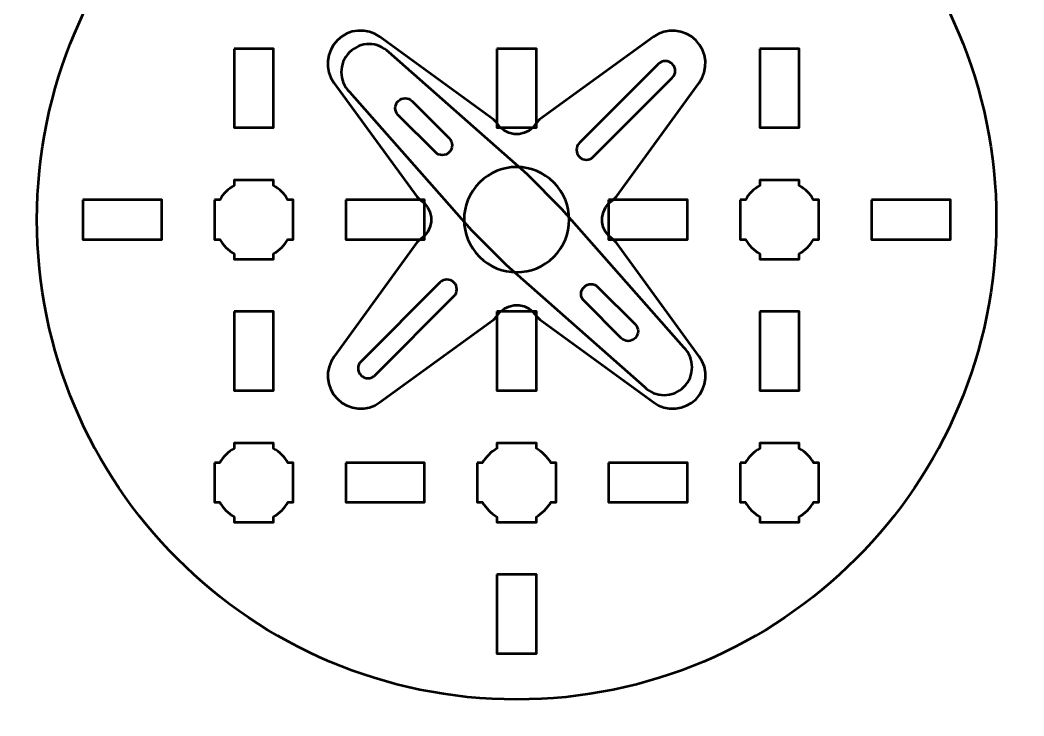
# Model space of a CAD drawing. Header units: centimetres. Extents: x -21 to 0, y -29.7 to 0.
# Drawn here: x -15.78 to -8.14, y -8.12 to -2.83 of the extents above; entities that cross this region are included whole.
import ezdxf

# ---------------------------------------------------------------- set-up
doc = ezdxf.new("R2010")
doc.units = ezdxf.units.CM
doc.header["$MEASUREMENT"] = 0
doc.layers.add('Layer 1', color=7, linetype='Continuous')

msp = doc.modelspace()

# ---------------------------------------------------------------- linework, layer by layer
at = {"layer": 'Layer 1', "color": 114, "lineweight": 53}
msp.add_ellipse((-11.99999, -4.35), major_axis=(0, 3.65), ratio=1, dxfattribs=at)
at = {"layer": 'Layer 1', "color": 22, "lineweight": 53}
msp.add_open_spline([(-21.00003, -29.19995), (-21.00003, -29.19995), (-21.00003, -0.49992), (-21.00003, -0.49992), (-21.00003, -0.49992), (-21.00003, -0.22295), (-20.77694, 0.00004), (-20.49994, 0.00004), (-20.49994, 0.00004), (-20.49994, 0.00004), (-0.50008, 0.00004), (-0.50008, 0.00004), (-0.50008, 0.00004), (-0.22294, 0.00004), (0.00002, -0.22295), (0.00002, -0.49992), (0.00002, -0.49992), (0.00002, -0.49992), (0.00002, -29.19995), (0.00002, -29.19995), (0.00002, -29.19995), (0.00002, -29.47695), (-0.22294, -29.70004), (-0.50008, -29.70004), (-0.50008, -29.70004), (-0.50008, -29.70004), (-20.49994, -29.70004), (-20.49994, -29.70004), (-20.49994, -29.70004), (-20.77694, -29.70004), (-21.00003, -29.47695), (-21.00003, -29.19995)], degree=3, knots=[0, 0, 0, 0, 0.125, 0.125, 0.125, 0.125, 0.25, 0.25, 0.25, 0.25, 0.375, 0.375, 0.375, 0.375, 0.5, 0.5, 0.5, 0.5, 0.625, 0.625, 0.625, 0.625, 0.75, 0.75, 0.75, 0.75, 0.875, 0.875, 0.875, 0.875, 1, 1, 1, 1], dxfattribs=at)
at = {"layer": 'Layer 1', "color": 30, "lineweight": 53}
for points, knots in [([(-13.04125, -2.9598), (-13.04125, -2.9598), (-12.17531, -3.58937), (-12.17531, -3.58937), (-12.17531, -3.58937), (-12.17531, -3.58937), (-12.14842, -3.61738), (-12.14842, -3.61738), (-12.14842, -3.61738), (-12.14842, -3.61738), (-12.12434, -3.64819), (-12.12434, -3.64819), (-12.12434, -3.64819), (-12.12434, -3.64819), (-12.09409, -3.67283), (-12.09409, -3.67283), (-12.09409, -3.67283), (-12.09409, -3.67283), (-12.05881, -3.69019), (-12.05881, -3.69019), (-12.05881, -3.69019), (-12.05881, -3.69019), (-12.01959, -3.69916), (-12.01959, -3.69916), (-12.01959, -3.69916), (-12.01959, -3.69916), (-11.98038, -3.69915), (-11.98038, -3.69915), (-11.98038, -3.69915), (-11.98038, -3.69915), (-11.9423, -3.69019), (-11.9423, -3.69019), (-11.9423, -3.69019), (-11.9423, -3.69019), (-11.90645, -3.67338), (-11.90645, -3.67338), (-11.90645, -3.67338), (-11.90645, -3.67338), (-11.87564, -3.64818), (-11.87564, -3.64818), (-11.87564, -3.64818), (-11.87564, -3.64818), (-11.85157, -3.61738), (-11.85157, -3.61738), (-11.85157, -3.61738), (-11.85157, -3.61738), (-11.82524, -3.58881), (-11.82524, -3.58881), (-11.82524, -3.58881), (-11.82524, -3.58881), (-10.95929, -2.96036), (-10.95929, -2.96036), (-10.95929, -2.96036), (-10.95929, -2.96036), (-10.92176, -2.93739), (-10.92176, -2.93739), (-10.92176, -2.93739), (-10.92176, -2.93739), (-10.88088, -2.92228), (-10.88088, -2.92228), (-10.88088, -2.92228), (-10.88088, -2.92228), (-10.83774, -2.91387), (-10.83774, -2.91387), (-10.83774, -2.91387), (-10.83774, -2.91387), (-10.7935, -2.91331), (-10.7935, -2.91331), (-10.7935, -2.91331), (-10.7935, -2.91331), (-10.74981, -2.92115), (-10.74981, -2.92115), (-10.74981, -2.92115), (-10.74981, -2.92115), (-10.70836, -2.93572), (-10.70836, -2.93572), (-10.70836, -2.93572), (-10.70836, -2.93572), (-10.66972, -2.95756), (-10.66972, -2.95756), (-10.66972, -2.95756), (-10.66972, -2.95756), (-10.63611, -2.98556), (-10.63611, -2.98556), (-10.63611, -2.98556), (-10.63611, -2.98556), (-10.60754, -3.01973), (-10.60754, -3.01973), (-10.60754, -3.01973), (-10.60754, -3.01973), (-10.5857, -3.05838), (-10.5857, -3.05838), (-10.5857, -3.05838), (-10.5857, -3.05838), (-10.57113, -3.09982), (-10.57113, -3.09982), (-10.57113, -3.09982), (-10.57113, -3.09982), (-10.56385, -3.14296), (-10.56385, -3.14296), (-10.56385, -3.14296), (-10.56385, -3.14296), (-10.56441, -3.1872), (-10.56441, -3.1872), (-10.56441, -3.1872), (-10.56441, -3.1872), (-10.57226, -3.2309), (-10.57226, -3.2309), (-10.57226, -3.2309), (-10.57226, -3.2309), (-10.58737, -3.27178), (-10.58737, -3.27178), (-10.58737, -3.27178), (-10.58737, -3.27178), (-10.61034, -3.30931), (-10.61034, -3.30931), (-10.61034, -3.30931), (-10.61034, -3.30931), (-11.23935, -4.1747), (-11.23935, -4.1747), (-11.23935, -4.1747), (-11.23935, -4.1747), (-11.26737, -4.20158), (-11.26737, -4.20158), (-11.26737, -4.20158), (-11.26737, -4.20158), (-11.29816, -4.22566), (-11.29816, -4.22566), (-11.29816, -4.22566), (-11.29816, -4.22566), (-11.32336, -4.25647), (-11.32336, -4.25647), (-11.32336, -4.25647), (-11.32336, -4.25647), (-11.34017, -4.29232), (-11.34017, -4.29232), (-11.34017, -4.29232), (-11.34017, -4.29232), (-11.34913, -4.33039), (-11.34913, -4.33039), (-11.34913, -4.33039), (-11.34913, -4.33039), (-11.34914, -4.36961), (-11.34914, -4.36961), (-11.34914, -4.36961), (-11.34914, -4.36961), (-11.34074, -4.40826), (-11.34074, -4.40826), (-11.34074, -4.40826), (-11.34074, -4.40826), (-11.32337, -4.44355), (-11.32337, -4.44355), (-11.32337, -4.44355), (-11.32337, -4.44355), (-11.29817, -4.47436), (-11.29817, -4.47436), (-11.29817, -4.47436), (-11.29817, -4.47436), (-11.26736, -4.49844), (-11.26736, -4.49844), (-11.26736, -4.49844), (-11.26736, -4.49844), (-11.23935, -4.52532), (-11.23935, -4.52532), (-11.23935, -4.52532), (-11.23935, -4.52532), (-10.61035, -5.3907), (-10.61035, -5.3907), (-10.61035, -5.3907), (-10.61035, -5.3907), (-10.58739, -5.42822), (-10.58739, -5.42822), (-10.58739, -5.42822), (-10.58739, -5.42822), (-10.5717, -5.46966), (-10.5717, -5.46966), (-10.5717, -5.46966), (-10.5717, -5.46966), (-10.56387, -5.51336), (-10.56387, -5.51336), (-10.56387, -5.51336), (-10.56387, -5.51336), (-10.56331, -5.5576), (-10.56331, -5.5576), (-10.56331, -5.5576), (-10.56331, -5.5576), (-10.57058, -5.60073), (-10.57058, -5.60073), (-10.57058, -5.60073), (-10.57058, -5.60073), (-10.58515, -5.64218), (-10.58515, -5.64218), (-10.58515, -5.64218), (-10.58515, -5.64218), (-10.60699, -5.68083), (-10.60699, -5.68083), (-10.60699, -5.68083), (-10.60699, -5.68083), (-10.63499, -5.71444), (-10.63499, -5.71444), (-10.63499, -5.71444), (-10.63499, -5.71444), (-10.66916, -5.743), (-10.66916, -5.743), (-10.66916, -5.743), (-10.66916, -5.743), (-10.70782, -5.76485), (-10.70782, -5.76485), (-10.70782, -5.76485), (-10.70782, -5.76485), (-10.74927, -5.77942), (-10.74927, -5.77942), (-10.74927, -5.77942), (-10.74927, -5.77942), (-10.79239, -5.78669), (-10.79239, -5.78669), (-10.79239, -5.78669), (-10.79239, -5.78669), (-10.83664, -5.78613), (-10.83664, -5.78613), (-10.83664, -5.78613), (-10.83664, -5.78613), (-10.88033, -5.7783), (-10.88033, -5.7783), (-10.88033, -5.7783), (-10.88033, -5.7783), (-10.92178, -5.76261), (-10.92178, -5.76261), (-10.92178, -5.76261), (-10.92178, -5.76261), (-10.9593, -5.73965), (-10.9593, -5.73965), (-10.9593, -5.73965), (-10.9593, -5.73965), (-11.82467, -5.11064), (-11.82467, -5.11064), (-11.82467, -5.11064), (-11.82467, -5.11064), (-11.85156, -5.08264), (-11.85156, -5.08264), (-11.85156, -5.08264), (-11.85156, -5.08264), (-11.87564, -5.05183), (-11.87564, -5.05183), (-11.87564, -5.05183), (-11.87564, -5.05183), (-11.90645, -5.02663), (-11.90645, -5.02663), (-11.90645, -5.02663), (-11.90645, -5.02663), (-11.94174, -5.00926), (-11.94174, -5.00926), (-11.94174, -5.00926), (-11.94174, -5.00926), (-11.98039, -5.00086), (-11.98039, -5.00086), (-11.98039, -5.00086), (-11.98039, -5.00086), (-12.0196, -5.00086), (-12.0196, -5.00086), (-12.0196, -5.00086), (-12.0196, -5.00086), (-12.05768, -5.00983), (-12.05768, -5.00983), (-12.05768, -5.00983), (-12.05768, -5.00983), (-12.09353, -5.02663), (-12.09353, -5.02663), (-12.09353, -5.02663), (-12.09353, -5.02663), (-12.12434, -5.05184), (-12.12434, -5.05184), (-12.12434, -5.05184), (-12.12434, -5.05184), (-12.14842, -5.08264), (-12.14842, -5.08264), (-12.14842, -5.08264), (-12.14842, -5.08264), (-12.17474, -5.11009), (-12.17474, -5.11009), (-12.17474, -5.11009), (-12.17474, -5.11009), (-13.04068, -5.73965), (-13.04068, -5.73965), (-13.04068, -5.73965), (-13.04068, -5.73965), (-13.0782, -5.76261), (-13.0782, -5.76261), (-13.0782, -5.76261), (-13.0782, -5.76261), (-13.1191, -5.77774), (-13.1191, -5.77774), (-13.1191, -5.77774), (-13.1191, -5.77774), (-13.16279, -5.78557), (-13.16279, -5.78557), (-13.16279, -5.78557), (-13.16279, -5.78557), (-13.20703, -5.78614), (-13.20703, -5.78614), (-13.20703, -5.78614), (-13.20703, -5.78614), (-13.25016, -5.77886), (-13.25016, -5.77886), (-13.25016, -5.77886), (-13.25016, -5.77886), (-13.2916, -5.76429), (-13.2916, -5.76429), (-13.2916, -5.76429), (-13.2916, -5.76429), (-13.33026, -5.74245), (-13.33026, -5.74245), (-13.33026, -5.74245), (-13.33026, -5.74245), (-13.36443, -5.71388), (-13.36443, -5.71388), (-13.36443, -5.71388), (-13.36443, -5.71388), (-13.39243, -5.68027), (-13.39243, -5.68027), (-13.39243, -5.68027), (-13.39243, -5.68027), (-13.41426, -5.64163), (-13.41426, -5.64163), (-13.41426, -5.64163), (-13.41426, -5.64163), (-13.42884, -5.60018), (-13.42884, -5.60018), (-13.42884, -5.60018), (-13.42884, -5.60018), (-13.43668, -5.55649), (-13.43668, -5.55649), (-13.43668, -5.55649), (-13.43668, -5.55649), (-13.43612, -5.51224), (-13.43612, -5.51224), (-13.43612, -5.51224), (-13.43612, -5.51224), (-13.42772, -5.46912), (-13.42772, -5.46912), (-13.42772, -5.46912), (-13.42772, -5.46912), (-13.41259, -5.42822), (-13.41259, -5.42822), (-13.41259, -5.42822), (-13.41259, -5.42822), (-13.38963, -5.3907), (-13.38963, -5.3907), (-13.38963, -5.3907), (-13.38963, -5.3907), (-12.76063, -4.5242), (-12.76063, -4.5242), (-12.76063, -4.5242), (-12.76063, -4.5242), (-12.73262, -4.49844), (-12.73262, -4.49844), (-12.73262, -4.49844), (-12.73262, -4.49844), (-12.70182, -4.47436), (-12.70182, -4.47436), (-12.70182, -4.47436), (-12.70182, -4.47436), (-12.67661, -4.44355), (-12.67661, -4.44355), (-12.67661, -4.44355), (-12.67661, -4.44355), (-12.65981, -4.4077), (-12.65981, -4.4077), (-12.65981, -4.4077), (-12.65981, -4.4077), (-12.65085, -4.36961), (-12.65085, -4.36961), (-12.65085, -4.36961), (-12.65085, -4.36961), (-12.65084, -4.33041), (-12.65084, -4.33041), (-12.65084, -4.33041), (-12.65084, -4.33041), (-12.65981, -4.29119), (-12.65981, -4.29119), (-12.65981, -4.29119), (-12.65981, -4.29119), (-12.67717, -4.25591), (-12.67717, -4.25591), (-12.67717, -4.25591), (-12.67717, -4.25591), (-12.70181, -4.22567), (-12.70181, -4.22567), (-12.70181, -4.22567), (-12.70181, -4.22567), (-12.73262, -4.20158), (-12.73262, -4.20158), (-12.73262, -4.20158), (-12.73262, -4.20158), (-12.76063, -4.17469), (-12.76063, -4.17469), (-12.76063, -4.17469), (-12.76063, -4.17469), (-13.3902, -3.30875), (-13.3902, -3.30875), (-13.3902, -3.30875), (-13.3902, -3.30875), (-13.41316, -3.27123), (-13.41316, -3.27123), (-13.41316, -3.27123), (-13.41316, -3.27123), (-13.42885, -3.22978), (-13.42885, -3.22978), (-13.42885, -3.22978), (-13.42885, -3.22978), (-13.43668, -3.18609), (-13.43668, -3.18609), (-13.43668, -3.18609), (-13.43668, -3.18609), (-13.43669, -3.1424), (-13.43669, -3.1424), (-13.43669, -3.1424), (-13.43669, -3.1424), (-13.42997, -3.09872), (-13.42997, -3.09872), (-13.42997, -3.09872), (-13.42997, -3.09872), (-13.41484, -3.05783), (-13.41484, -3.05783), (-13.41484, -3.05783), (-13.41484, -3.05783), (-13.39299, -3.01917), (-13.39299, -3.01917), (-13.39299, -3.01917), (-13.39299, -3.01917), (-13.36443, -2.985), (-13.36443, -2.985), (-13.36443, -2.985), (-13.36443, -2.985), (-13.33082, -2.957), (-13.33082, -2.957), (-13.33082, -2.957), (-13.33082, -2.957), (-13.29217, -2.93516), (-13.29217, -2.93516), (-13.29217, -2.93516), (-13.29217, -2.93516), (-13.25128, -2.92003), (-13.25128, -2.92003), (-13.25128, -2.92003), (-13.25128, -2.92003), (-13.2076, -2.91331), (-13.2076, -2.91331), (-13.2076, -2.91331), (-13.2076, -2.91331), (-13.16391, -2.91332), (-13.16391, -2.91332), (-13.16391, -2.91332), (-13.16391, -2.91332), (-13.12021, -2.92115), (-13.12021, -2.92115), (-13.12021, -2.92115), (-13.12021, -2.92115), (-13.07877, -2.93684), (-13.07877, -2.93684), (-13.07877, -2.93684), (-13.07877, -2.93684), (-13.04125, -2.9598), (-13.04125, -2.9598)], [0, 0, 0, 0, 0.0086207, 0.0086207, 0.0086207, 0.0086207, 0.0172414, 0.0172414, 0.0172414, 0.0172414, 0.0258621, 0.0258621, 0.0258621, 0.0258621, 0.0344828, 0.0344828, 0.0344828, 0.0344828, 0.0431034, 0.0431034, 0.0431034, 0.0431034, 0.0517241, 0.0517241, 0.0517241, 0.0517241, 0.0603448, 0.0603448, 0.0603448, 0.0603448, 0.0689655, 0.0689655, 0.0689655, 0.0689655, 0.0775862, 0.0775862, 0.0775862, 0.0775862, 0.0862069, 0.0862069, 0.0862069, 0.0862069, 0.0948276, 0.0948276, 0.0948276, 0.0948276, 0.1034483, 0.1034483, 0.1034483, 0.1034483, 0.112069, 0.112069, 0.112069, 0.112069, 0.1206897, 0.1206897, 0.1206897, 0.1206897, 0.1293103, 0.1293103, 0.1293103, 0.1293103, 0.137931, 0.137931, 0.137931, 0.137931, 0.1465517, 0.1465517, 0.1465517, 0.1465517, 0.1551724, 0.1551724, 0.1551724, 0.1551724, 0.1637931, 0.1637931, 0.1637931, 0.1637931, 0.1724138, 0.1724138, 0.1724138, 0.1724138, 0.1810345, 0.1810345, 0.1810345, 0.1810345, 0.1896552, 0.1896552, 0.1896552, 0.1896552, 0.1982759, 0.1982759, 0.1982759, 0.1982759, 0.2068966, 0.2068966, 0.2068966, 0.2068966, 0.2155172, 0.2155172, 0.2155172, 0.2155172, 0.2241379, 0.2241379, 0.2241379, 0.2241379, 0.2327586, 0.2327586, 0.2327586, 0.2327586, 0.2413793, 0.2413793, 0.2413793, 0.2413793, 0.25, 0.25, 0.25, 0.25, 0.2586207, 0.2586207, 0.2586207, 0.2586207, 0.2672414, 0.2672414, 0.2672414, 0.2672414, 0.2758621, 0.2758621, 0.2758621, 0.2758621, 0.2844828, 0.2844828, 0.2844828, 0.2844828, 0.2931034, 0.2931034, 0.2931034, 0.2931034, 0.3017241, 0.3017241, 0.3017241, 0.3017241, 0.3103448, 0.3103448, 0.3103448, 0.3103448, 0.3189655, 0.3189655, 0.3189655, 0.3189655, 0.3275862, 0.3275862, 0.3275862, 0.3275862, 0.3362069, 0.3362069, 0.3362069, 0.3362069, 0.3448276, 0.3448276, 0.3448276, 0.3448276, 0.3534483, 0.3534483, 0.3534483, 0.3534483, 0.362069, 0.362069, 0.362069, 0.362069, 0.3706897, 0.3706897, 0.3706897, 0.3706897, 0.3793103, 0.3793103, 0.3793103, 0.3793103, 0.387931, 0.387931, 0.387931, 0.387931, 0.3965517, 0.3965517, 0.3965517, 0.3965517, 0.4051724, 0.4051724, 0.4051724, 0.4051724, 0.4137931, 0.4137931, 0.4137931, 0.4137931, 0.4224138, 0.4224138, 0.4224138, 0.4224138, 0.4310345, 0.4310345, 0.4310345, 0.4310345, 0.4396552, 0.4396552, 0.4396552, 0.4396552, 0.4482759, 0.4482759, 0.4482759, 0.4482759, 0.4568966, 0.4568966, 0.4568966, 0.4568966, 0.4655172, 0.4655172, 0.4655172, 0.4655172, 0.4741379, 0.4741379, 0.4741379, 0.4741379, 0.4827586, 0.4827586, 0.4827586, 0.4827586, 0.4913793, 0.4913793, 0.4913793, 0.4913793, 0.5, 0.5, 0.5, 0.5, 0.5086207, 0.5086207, 0.5086207, 0.5086207, 0.5172414, 0.5172414, 0.5172414, 0.5172414, 0.5258621, 0.5258621, 0.5258621, 0.5258621, 0.5344828, 0.5344828, 0.5344828, 0.5344828, 0.5431034, 0.5431034, 0.5431034, 0.5431034, 0.5517241, 0.5517241, 0.5517241, 0.5517241, 0.5603448, 0.5603448, 0.5603448, 0.5603448, 0.5689655, 0.5689655, 0.5689655, 0.5689655, 0.5775862, 0.5775862, 0.5775862, 0.5775862, 0.5862069, 0.5862069, 0.5862069, 0.5862069, 0.5948276, 0.5948276, 0.5948276, 0.5948276, 0.6034483, 0.6034483, 0.6034483, 0.6034483, 0.612069, 0.612069, 0.612069, 0.612069, 0.6206897, 0.6206897, 0.6206897, 0.6206897, 0.6293103, 0.6293103, 0.6293103, 0.6293103, 0.637931, 0.637931, 0.637931, 0.637931, 0.6465517, 0.6465517, 0.6465517, 0.6465517, 0.6551724, 0.6551724, 0.6551724, 0.6551724, 0.6637931, 0.6637931, 0.6637931, 0.6637931, 0.6724138, 0.6724138, 0.6724138, 0.6724138, 0.6810345, 0.6810345, 0.6810345, 0.6810345, 0.6896552, 0.6896552, 0.6896552, 0.6896552, 0.6982759, 0.6982759, 0.6982759, 0.6982759, 0.7068966, 0.7068966, 0.7068966, 0.7068966, 0.7155172, 0.7155172, 0.7155172, 0.7155172, 0.7241379, 0.7241379, 0.7241379, 0.7241379, 0.7327586, 0.7327586, 0.7327586, 0.7327586, 0.7413793, 0.7413793, 0.7413793, 0.7413793, 0.75, 0.75, 0.75, 0.75, 0.7586207, 0.7586207, 0.7586207, 0.7586207, 0.7672414, 0.7672414, 0.7672414, 0.7672414, 0.7758621, 0.7758621, 0.7758621, 0.7758621, 0.7844828, 0.7844828, 0.7844828, 0.7844828, 0.7931034, 0.7931034, 0.7931034, 0.7931034, 0.8017241, 0.8017241, 0.8017241, 0.8017241, 0.8103448, 0.8103448, 0.8103448, 0.8103448, 0.8189655, 0.8189655, 0.8189655, 0.8189655, 0.8275862, 0.8275862, 0.8275862, 0.8275862, 0.8362069, 0.8362069, 0.8362069, 0.8362069, 0.8448276, 0.8448276, 0.8448276, 0.8448276, 0.8534483, 0.8534483, 0.8534483, 0.8534483, 0.862069, 0.862069, 0.862069, 0.862069, 0.8706897, 0.8706897, 0.8706897, 0.8706897, 0.8793103, 0.8793103, 0.8793103, 0.8793103, 0.887931, 0.887931, 0.887931, 0.887931, 0.8965517, 0.8965517, 0.8965517, 0.8965517, 0.9051724, 0.9051724, 0.9051724, 0.9051724, 0.9137931, 0.9137931, 0.9137931, 0.9137931, 0.9224138, 0.9224138, 0.9224138, 0.9224138, 0.9310345, 0.9310345, 0.9310345, 0.9310345, 0.9396552, 0.9396552, 0.9396552, 0.9396552, 0.9482759, 0.9482759, 0.9482759, 0.9482759, 0.9568966, 0.9568966, 0.9568966, 0.9568966, 0.9655172, 0.9655172, 0.9655172, 0.9655172, 0.9741379, 0.9741379, 0.9741379, 0.9741379, 0.9827586, 0.9827586, 0.9827586, 0.9827586, 0.9913793, 0.9913793, 0.9913793, 0.9913793, 1, 1, 1, 1]), ([(-12.07954, -4.69471), (-12.07954, -4.69471), (-12.3447, -4.42955), (-12.3447, -4.42955), (-12.3447, -4.42955), (-12.3447, -4.42955), (-13.27278, -3.37773), (-13.27278, -3.37773), (-13.27278, -3.37773), (-13.35554, -3.29497), (-13.35554, -3.15997), (-13.27278, -3.07721), (-13.27278, -3.07721), (-13.19002, -2.99445), (-13.05502, -2.99445), (-12.97226, -3.07721), (-12.97226, -3.07721), (-12.97226, -3.07721), (-11.92044, -4.00529), (-11.92044, -4.00529), (-11.92044, -4.00529), (-11.92044, -4.00529), (-11.65528, -4.27045), (-11.65528, -4.27045), (-11.65528, -4.27045), (-11.65528, -4.27045), (-10.7272, -5.32227), (-10.7272, -5.32227), (-10.7272, -5.32227), (-10.64444, -5.40503), (-10.64444, -5.54003), (-10.7272, -5.62279), (-10.7272, -5.62279), (-10.80996, -5.70555), (-10.94496, -5.70555), (-11.02772, -5.62279), (-11.02772, -5.62279), (-11.02772, -5.62279), (-12.07954, -4.69471), (-12.07954, -4.69471)], [0, 0, 0, 0, 0.1, 0.1, 0.1, 0.1, 0.2, 0.2, 0.2, 0.2, 0.3, 0.3, 0.3, 0.3, 0.4, 0.4, 0.4, 0.4, 0.5, 0.5, 0.5, 0.5, 0.6, 0.6, 0.6, 0.6, 0.7, 0.7, 0.7, 0.7, 0.8, 0.8, 0.8, 0.8, 0.9, 0.9, 0.9, 0.9, 1, 1, 1, 1])]:
    msp.add_open_spline(points, degree=3, knots=knots, dxfattribs=at)
at = {"layer": 'Layer 1', "lineweight": 53}
for points, knots in [([(-14.14996, -3.04991), (-14.14996, -3.04991), (-13.84996, -3.04991), (-13.84996, -3.04991), (-13.84996, -3.04991), (-13.84996, -3.04991), (-13.84996, -3.64992), (-13.84996, -3.64992), (-13.84996, -3.64992), (-13.84996, -3.64992), (-14.14996, -3.64992), (-14.14996, -3.64992), (-14.14996, -3.64992), (-14.14996, -3.64992), (-14.14996, -3.04991), (-14.14996, -3.04991)], [0, 0, 0, 0, 0.25, 0.25, 0.25, 0.25, 0.5, 0.5, 0.5, 0.5, 0.75, 0.75, 0.75, 0.75, 1, 1, 1, 1]), ([(-12.15003, -3.04991), (-12.15003, -3.04991), (-11.85003, -3.04991), (-11.85003, -3.04991), (-11.85003, -3.04991), (-11.85003, -3.04991), (-11.85003, -3.64992), (-11.85003, -3.64992), (-11.85003, -3.64992), (-11.85003, -3.64992), (-12.15003, -3.64992), (-12.15003, -3.64992), (-12.15003, -3.64992), (-12.15003, -3.64992), (-12.15003, -3.04991), (-12.15003, -3.04991)], [0, 0, 0, 0, 0.25, 0.25, 0.25, 0.25, 0.5, 0.5, 0.5, 0.5, 0.75, 0.75, 0.75, 0.75, 1, 1, 1, 1]), ([(-10.14993, -3.04991), (-10.14993, -3.04991), (-9.84992, -3.04991), (-9.84992, -3.04991), (-9.84992, -3.04991), (-9.84992, -3.04991), (-9.84992, -3.64992), (-9.84992, -3.64992), (-9.84992, -3.64992), (-9.84992, -3.64992), (-10.14993, -3.64992), (-10.14993, -3.64992), (-10.14993, -3.64992), (-10.14993, -3.64992), (-10.14993, -3.04991), (-10.14993, -3.04991)], [0, 0, 0, 0, 0.25, 0.25, 0.25, 0.25, 0.5, 0.5, 0.5, 0.5, 0.75, 0.75, 0.75, 0.75, 1, 1, 1, 1]), ([(-14.29999, -4.19994), (-14.29999, -4.19994), (-14.25979, -4.19994), (-14.25979, -4.19994), (-14.25979, -4.19994), (-14.23346, -4.15442), (-14.1955, -4.11649), (-14.14999, -4.09016), (-14.14999, -4.09016), (-14.14999, -4.09016), (-14.14999, -4.04994), (-14.14999, -4.04994), (-14.14999, -4.04994), (-14.14999, -4.04994), (-13.84999, -4.04994), (-13.84999, -4.04994), (-13.84999, -4.04994), (-13.84999, -4.04994), (-13.84999, -4.09013), (-13.84999, -4.09013), (-13.84999, -4.09013), (-13.80446, -4.11646), (-13.76647, -4.15441), (-13.74011, -4.19994), (-13.74011, -4.19994), (-13.74011, -4.19994), (-13.69999, -4.19994), (-13.69999, -4.19994), (-13.69999, -4.19994), (-13.69999, -4.19994), (-13.69999, -4.34536), (-13.69999, -4.34536), (-13.69999, -4.34536), (-13.69999, -4.34536), (-13.69993, -4.35001), (-13.69993, -4.35001), (-13.69993, -4.35001), (-13.69993, -4.35001), (-13.69999, -4.35465), (-13.69999, -4.35465), (-13.69999, -4.35465), (-13.69999, -4.35465), (-13.69999, -4.49994), (-13.69999, -4.49994), (-13.69999, -4.49994), (-13.69999, -4.49994), (-13.74006, -4.49994), (-13.74006, -4.49994), (-13.74006, -4.49994), (-13.76641, -4.54551), (-13.80441, -4.58352), (-13.84999, -4.60988), (-13.84999, -4.60988), (-13.84999, -4.60988), (-13.84999, -4.64994), (-13.84999, -4.64994), (-13.84999, -4.64994), (-13.84999, -4.64994), (-13.99327, -4.64994), (-13.99327, -4.64994), (-13.99327, -4.64994), (-13.99327, -4.64994), (-13.99994, -4.65002), (-13.99994, -4.65002), (-13.99994, -4.65002), (-13.99994, -4.65002), (-14.00662, -4.64994), (-14.00662, -4.64994), (-14.00662, -4.64994), (-14.00662, -4.64994), (-14.14999, -4.64994), (-14.14999, -4.64994), (-14.14999, -4.64994), (-14.14999, -4.64994), (-14.14999, -4.60984), (-14.14999, -4.60984), (-14.14999, -4.60984), (-14.19553, -4.58348), (-14.23351, -4.54549), (-14.25984, -4.49994), (-14.25984, -4.49994), (-14.25984, -4.49994), (-14.29999, -4.49994), (-14.29999, -4.49994), (-14.29999, -4.49994), (-14.29999, -4.49994), (-14.29999, -4.19994), (-14.29999, -4.19994)], [0, 0, 0, 0, 0.0454545, 0.0454545, 0.0454545, 0.0454545, 0.0909091, 0.0909091, 0.0909091, 0.0909091, 0.1363636, 0.1363636, 0.1363636, 0.1363636, 0.1818182, 0.1818182, 0.1818182, 0.1818182, 0.2272727, 0.2272727, 0.2272727, 0.2272727, 0.2727273, 0.2727273, 0.2727273, 0.2727273, 0.3181818, 0.3181818, 0.3181818, 0.3181818, 0.3636364, 0.3636364, 0.3636364, 0.3636364, 0.4090909, 0.4090909, 0.4090909, 0.4090909, 0.4545455, 0.4545455, 0.4545455, 0.4545455, 0.5, 0.5, 0.5, 0.5, 0.5454545, 0.5454545, 0.5454545, 0.5454545, 0.5909091, 0.5909091, 0.5909091, 0.5909091, 0.6363636, 0.6363636, 0.6363636, 0.6363636, 0.6818182, 0.6818182, 0.6818182, 0.6818182, 0.7272727, 0.7272727, 0.7272727, 0.7272727, 0.7727273, 0.7727273, 0.7727273, 0.7727273, 0.8181818, 0.8181818, 0.8181818, 0.8181818, 0.8636364, 0.8636364, 0.8636364, 0.8636364, 0.9090909, 0.9090909, 0.9090909, 0.9090909, 0.9545455, 0.9545455, 0.9545455, 0.9545455, 1, 1, 1, 1]), ([(-10.29999, -4.19994), (-10.29999, -4.19994), (-10.25979, -4.19994), (-10.25979, -4.19994), (-10.25979, -4.19994), (-10.23346, -4.15442), (-10.1955, -4.11649), (-10.14999, -4.09016), (-10.14999, -4.09016), (-10.14999, -4.09016), (-10.14999, -4.04994), (-10.14999, -4.04994), (-10.14999, -4.04994), (-10.14999, -4.04994), (-9.84999, -4.04994), (-9.84999, -4.04994), (-9.84999, -4.04994), (-9.84999, -4.04994), (-9.84999, -4.09013), (-9.84999, -4.09013), (-9.84999, -4.09013), (-9.80446, -4.11646), (-9.76647, -4.15441), (-9.74011, -4.19994), (-9.74011, -4.19994), (-9.74011, -4.19994), (-9.69999, -4.19994), (-9.69999, -4.19994), (-9.69999, -4.19994), (-9.69999, -4.19994), (-9.69999, -4.34536), (-9.69999, -4.34536), (-9.69999, -4.34536), (-9.69999, -4.34536), (-9.69993, -4.35001), (-9.69993, -4.35001), (-9.69993, -4.35001), (-9.69993, -4.35001), (-9.69999, -4.35465), (-9.69999, -4.35465), (-9.69999, -4.35465), (-9.69999, -4.35465), (-9.69999, -4.49994), (-9.69999, -4.49994), (-9.69999, -4.49994), (-9.69999, -4.49994), (-9.74006, -4.49994), (-9.74006, -4.49994), (-9.74006, -4.49994), (-9.76641, -4.54551), (-9.80441, -4.58352), (-9.84999, -4.60988), (-9.84999, -4.60988), (-9.84999, -4.60988), (-9.84999, -4.64994), (-9.84999, -4.64994), (-9.84999, -4.64994), (-9.84999, -4.64994), (-9.99327, -4.64994), (-9.99327, -4.64994), (-9.99327, -4.64994), (-9.99327, -4.64994), (-9.99994, -4.65002), (-9.99994, -4.65002), (-9.99994, -4.65002), (-9.99994, -4.65002), (-10.00662, -4.64994), (-10.00662, -4.64994), (-10.00662, -4.64994), (-10.00662, -4.64994), (-10.14999, -4.64994), (-10.14999, -4.64994), (-10.14999, -4.64994), (-10.14999, -4.64994), (-10.14999, -4.60984), (-10.14999, -4.60984), (-10.14999, -4.60984), (-10.19553, -4.58348), (-10.23351, -4.54549), (-10.25984, -4.49994), (-10.25984, -4.49994), (-10.25984, -4.49994), (-10.29999, -4.49994), (-10.29999, -4.49994), (-10.29999, -4.49994), (-10.29999, -4.49994), (-10.29999, -4.19994), (-10.29999, -4.19994)], [0, 0, 0, 0, 0.0454545, 0.0454545, 0.0454545, 0.0454545, 0.0909091, 0.0909091, 0.0909091, 0.0909091, 0.1363636, 0.1363636, 0.1363636, 0.1363636, 0.1818182, 0.1818182, 0.1818182, 0.1818182, 0.2272727, 0.2272727, 0.2272727, 0.2272727, 0.2727273, 0.2727273, 0.2727273, 0.2727273, 0.3181818, 0.3181818, 0.3181818, 0.3181818, 0.3636364, 0.3636364, 0.3636364, 0.3636364, 0.4090909, 0.4090909, 0.4090909, 0.4090909, 0.4545455, 0.4545455, 0.4545455, 0.4545455, 0.5, 0.5, 0.5, 0.5, 0.5454545, 0.5454545, 0.5454545, 0.5454545, 0.5909091, 0.5909091, 0.5909091, 0.5909091, 0.6363636, 0.6363636, 0.6363636, 0.6363636, 0.6818182, 0.6818182, 0.6818182, 0.6818182, 0.7272727, 0.7272727, 0.7272727, 0.7272727, 0.7727273, 0.7727273, 0.7727273, 0.7727273, 0.8181818, 0.8181818, 0.8181818, 0.8181818, 0.8636364, 0.8636364, 0.8636364, 0.8636364, 0.9090909, 0.9090909, 0.9090909, 0.9090909, 0.9545455, 0.9545455, 0.9545455, 0.9545455, 1, 1, 1, 1]), ([(-15.29994, -4.19986), (-15.29994, -4.19986), (-14.69994, -4.19986), (-14.69994, -4.19986), (-14.69994, -4.19986), (-14.69994, -4.19986), (-14.69994, -4.49986), (-14.69994, -4.49986), (-14.69994, -4.49986), (-14.69994, -4.49986), (-15.29994, -4.49986), (-15.29994, -4.49986), (-15.29994, -4.49986), (-15.29994, -4.49986), (-15.29994, -4.19986), (-15.29994, -4.19986)], [0, 0, 0, 0, 0.25, 0.25, 0.25, 0.25, 0.5, 0.5, 0.5, 0.5, 0.75, 0.75, 0.75, 0.75, 1, 1, 1, 1]), ([(-13.29998, -4.19986), (-13.29998, -4.19986), (-12.69997, -4.19986), (-12.69997, -4.19986), (-12.69997, -4.19986), (-12.69997, -4.19986), (-12.69997, -4.49986), (-12.69997, -4.49986), (-12.69997, -4.49986), (-12.69997, -4.49986), (-13.29998, -4.49986), (-13.29998, -4.49986), (-13.29998, -4.49986), (-13.29998, -4.49986), (-13.29998, -4.19986), (-13.29998, -4.19986)], [0, 0, 0, 0, 0.25, 0.25, 0.25, 0.25, 0.5, 0.5, 0.5, 0.5, 0.75, 0.75, 0.75, 0.75, 1, 1, 1, 1]), ([(-11.29991, -4.19986), (-11.29991, -4.19986), (-10.69991, -4.19986), (-10.69991, -4.19986), (-10.69991, -4.19986), (-10.69991, -4.19986), (-10.69991, -4.49986), (-10.69991, -4.49986), (-10.69991, -4.49986), (-10.69991, -4.49986), (-11.29991, -4.49986), (-11.29991, -4.49986), (-11.29991, -4.49986), (-11.29991, -4.49986), (-11.29991, -4.19986), (-11.29991, -4.19986)], [0, 0, 0, 0, 0.25, 0.25, 0.25, 0.25, 0.5, 0.5, 0.5, 0.5, 0.75, 0.75, 0.75, 0.75, 1, 1, 1, 1]), ([(-9.29994, -4.19986), (-9.29994, -4.19986), (-8.69994, -4.19986), (-8.69994, -4.19986), (-8.69994, -4.19986), (-8.69994, -4.19986), (-8.69994, -4.49986), (-8.69994, -4.49986), (-8.69994, -4.49986), (-8.69994, -4.49986), (-9.29994, -4.49986), (-9.29994, -4.49986), (-9.29994, -4.49986), (-9.29994, -4.49986), (-9.29994, -4.19986), (-9.29994, -4.19986)], [0, 0, 0, 0, 0.25, 0.25, 0.25, 0.25, 0.5, 0.5, 0.5, 0.5, 0.75, 0.75, 0.75, 0.75, 1, 1, 1, 1]), ([(-14.14996, -5.04998), (-14.14996, -5.04998), (-13.84996, -5.04998), (-13.84996, -5.04998), (-13.84996, -5.04998), (-13.84996, -5.04998), (-13.84996, -5.64998), (-13.84996, -5.64998), (-13.84996, -5.64998), (-13.84996, -5.64998), (-14.14996, -5.64998), (-14.14996, -5.64998), (-14.14996, -5.64998), (-14.14996, -5.64998), (-14.14996, -5.04998), (-14.14996, -5.04998)], [0, 0, 0, 0, 0.25, 0.25, 0.25, 0.25, 0.5, 0.5, 0.5, 0.5, 0.75, 0.75, 0.75, 0.75, 1, 1, 1, 1]), ([(-12.15003, -5.04998), (-12.15003, -5.04998), (-11.85003, -5.04998), (-11.85003, -5.04998), (-11.85003, -5.04998), (-11.85003, -5.04998), (-11.85003, -5.64998), (-11.85003, -5.64998), (-11.85003, -5.64998), (-11.85003, -5.64998), (-12.15003, -5.64998), (-12.15003, -5.64998), (-12.15003, -5.64998), (-12.15003, -5.64998), (-12.15003, -5.04998), (-12.15003, -5.04998)], [0, 0, 0, 0, 0.25, 0.25, 0.25, 0.25, 0.5, 0.5, 0.5, 0.5, 0.75, 0.75, 0.75, 0.75, 1, 1, 1, 1]), ([(-10.14993, -5.04998), (-10.14993, -5.04998), (-9.84992, -5.04998), (-9.84992, -5.04998), (-9.84992, -5.04998), (-9.84992, -5.04998), (-9.84992, -5.64998), (-9.84992, -5.64998), (-9.84992, -5.64998), (-9.84992, -5.64998), (-10.14993, -5.64998), (-10.14993, -5.64998), (-10.14993, -5.64998), (-10.14993, -5.64998), (-10.14993, -5.04998), (-10.14993, -5.04998)], [0, 0, 0, 0, 0.25, 0.25, 0.25, 0.25, 0.5, 0.5, 0.5, 0.5, 0.75, 0.75, 0.75, 0.75, 1, 1, 1, 1]), ([(-14.29999, -6.19994), (-14.29999, -6.19994), (-14.25979, -6.19994), (-14.25979, -6.19994), (-14.25979, -6.19994), (-14.23346, -6.15442), (-14.1955, -6.11649), (-14.14999, -6.09016), (-14.14999, -6.09016), (-14.14999, -6.09016), (-14.14999, -6.04994), (-14.14999, -6.04994), (-14.14999, -6.04994), (-14.14999, -6.04994), (-13.84999, -6.04994), (-13.84999, -6.04994), (-13.84999, -6.04994), (-13.84999, -6.04994), (-13.84999, -6.09013), (-13.84999, -6.09013), (-13.84999, -6.09013), (-13.80446, -6.11646), (-13.76647, -6.15441), (-13.74011, -6.19994), (-13.74011, -6.19994), (-13.74011, -6.19994), (-13.69999, -6.19994), (-13.69999, -6.19994), (-13.69999, -6.19994), (-13.69999, -6.19994), (-13.69999, -6.34536), (-13.69999, -6.34536), (-13.69999, -6.34536), (-13.69999, -6.34536), (-13.69993, -6.35001), (-13.69993, -6.35001), (-13.69993, -6.35001), (-13.69993, -6.35001), (-13.69999, -6.35465), (-13.69999, -6.35465), (-13.69999, -6.35465), (-13.69999, -6.35465), (-13.69999, -6.49994), (-13.69999, -6.49994), (-13.69999, -6.49994), (-13.69999, -6.49994), (-13.74006, -6.49994), (-13.74006, -6.49994), (-13.74006, -6.49994), (-13.76641, -6.54551), (-13.80441, -6.58352), (-13.84999, -6.60988), (-13.84999, -6.60988), (-13.84999, -6.60988), (-13.84999, -6.64994), (-13.84999, -6.64994), (-13.84999, -6.64994), (-13.84999, -6.64994), (-13.99327, -6.64994), (-13.99327, -6.64994), (-13.99327, -6.64994), (-13.99327, -6.64994), (-13.99994, -6.65002), (-13.99994, -6.65002), (-13.99994, -6.65002), (-13.99994, -6.65002), (-14.00662, -6.64994), (-14.00662, -6.64994), (-14.00662, -6.64994), (-14.00662, -6.64994), (-14.14999, -6.64994), (-14.14999, -6.64994), (-14.14999, -6.64994), (-14.14999, -6.64994), (-14.14999, -6.60984), (-14.14999, -6.60984), (-14.14999, -6.60984), (-14.19553, -6.58348), (-14.23351, -6.54549), (-14.25984, -6.49994), (-14.25984, -6.49994), (-14.25984, -6.49994), (-14.29999, -6.49994), (-14.29999, -6.49994), (-14.29999, -6.49994), (-14.29999, -6.49994), (-14.29999, -6.19994), (-14.29999, -6.19994)], [0, 0, 0, 0, 0.0454545, 0.0454545, 0.0454545, 0.0454545, 0.0909091, 0.0909091, 0.0909091, 0.0909091, 0.1363636, 0.1363636, 0.1363636, 0.1363636, 0.1818182, 0.1818182, 0.1818182, 0.1818182, 0.2272727, 0.2272727, 0.2272727, 0.2272727, 0.2727273, 0.2727273, 0.2727273, 0.2727273, 0.3181818, 0.3181818, 0.3181818, 0.3181818, 0.3636364, 0.3636364, 0.3636364, 0.3636364, 0.4090909, 0.4090909, 0.4090909, 0.4090909, 0.4545455, 0.4545455, 0.4545455, 0.4545455, 0.5, 0.5, 0.5, 0.5, 0.5454545, 0.5454545, 0.5454545, 0.5454545, 0.5909091, 0.5909091, 0.5909091, 0.5909091, 0.6363636, 0.6363636, 0.6363636, 0.6363636, 0.6818182, 0.6818182, 0.6818182, 0.6818182, 0.7272727, 0.7272727, 0.7272727, 0.7272727, 0.7727273, 0.7727273, 0.7727273, 0.7727273, 0.8181818, 0.8181818, 0.8181818, 0.8181818, 0.8636364, 0.8636364, 0.8636364, 0.8636364, 0.9090909, 0.9090909, 0.9090909, 0.9090909, 0.9545455, 0.9545455, 0.9545455, 0.9545455, 1, 1, 1, 1]), ([(-12.29999, -6.19994), (-12.29999, -6.19994), (-12.25979, -6.19994), (-12.25979, -6.19994), (-12.25979, -6.19994), (-12.23346, -6.15442), (-12.1955, -6.11649), (-12.14999, -6.09016), (-12.14999, -6.09016), (-12.14999, -6.09016), (-12.14999, -6.04994), (-12.14999, -6.04994), (-12.14999, -6.04994), (-12.14999, -6.04994), (-11.84999, -6.04994), (-11.84999, -6.04994), (-11.84999, -6.04994), (-11.84999, -6.04994), (-11.84999, -6.09013), (-11.84999, -6.09013), (-11.84999, -6.09013), (-11.80446, -6.11646), (-11.76647, -6.15441), (-11.74011, -6.19994), (-11.74011, -6.19994), (-11.74011, -6.19994), (-11.69999, -6.19994), (-11.69999, -6.19994), (-11.69999, -6.19994), (-11.69999, -6.19994), (-11.69999, -6.34536), (-11.69999, -6.34536), (-11.69999, -6.34536), (-11.69999, -6.34536), (-11.69993, -6.35001), (-11.69993, -6.35001), (-11.69993, -6.35001), (-11.69993, -6.35001), (-11.69999, -6.35465), (-11.69999, -6.35465), (-11.69999, -6.35465), (-11.69999, -6.35465), (-11.69999, -6.49994), (-11.69999, -6.49994), (-11.69999, -6.49994), (-11.69999, -6.49994), (-11.74006, -6.49994), (-11.74006, -6.49994), (-11.74006, -6.49994), (-11.76641, -6.54551), (-11.80441, -6.58352), (-11.84999, -6.60988), (-11.84999, -6.60988), (-11.84999, -6.60988), (-11.84999, -6.64994), (-11.84999, -6.64994), (-11.84999, -6.64994), (-11.84999, -6.64994), (-11.99327, -6.64994), (-11.99327, -6.64994), (-11.99327, -6.64994), (-11.99327, -6.64994), (-11.99994, -6.65002), (-11.99994, -6.65002), (-11.99994, -6.65002), (-11.99994, -6.65002), (-12.00662, -6.64994), (-12.00662, -6.64994), (-12.00662, -6.64994), (-12.00662, -6.64994), (-12.14999, -6.64994), (-12.14999, -6.64994), (-12.14999, -6.64994), (-12.14999, -6.64994), (-12.14999, -6.60984), (-12.14999, -6.60984), (-12.14999, -6.60984), (-12.19553, -6.58348), (-12.23351, -6.54549), (-12.25984, -6.49994), (-12.25984, -6.49994), (-12.25984, -6.49994), (-12.29999, -6.49994), (-12.29999, -6.49994), (-12.29999, -6.49994), (-12.29999, -6.49994), (-12.29999, -6.19994), (-12.29999, -6.19994)], [0, 0, 0, 0, 0.0454545, 0.0454545, 0.0454545, 0.0454545, 0.0909091, 0.0909091, 0.0909091, 0.0909091, 0.1363636, 0.1363636, 0.1363636, 0.1363636, 0.1818182, 0.1818182, 0.1818182, 0.1818182, 0.2272727, 0.2272727, 0.2272727, 0.2272727, 0.2727273, 0.2727273, 0.2727273, 0.2727273, 0.3181818, 0.3181818, 0.3181818, 0.3181818, 0.3636364, 0.3636364, 0.3636364, 0.3636364, 0.4090909, 0.4090909, 0.4090909, 0.4090909, 0.4545455, 0.4545455, 0.4545455, 0.4545455, 0.5, 0.5, 0.5, 0.5, 0.5454545, 0.5454545, 0.5454545, 0.5454545, 0.5909091, 0.5909091, 0.5909091, 0.5909091, 0.6363636, 0.6363636, 0.6363636, 0.6363636, 0.6818182, 0.6818182, 0.6818182, 0.6818182, 0.7272727, 0.7272727, 0.7272727, 0.7272727, 0.7727273, 0.7727273, 0.7727273, 0.7727273, 0.8181818, 0.8181818, 0.8181818, 0.8181818, 0.8636364, 0.8636364, 0.8636364, 0.8636364, 0.9090909, 0.9090909, 0.9090909, 0.9090909, 0.9545455, 0.9545455, 0.9545455, 0.9545455, 1, 1, 1, 1]), ([(-10.29999, -6.19994), (-10.29999, -6.19994), (-10.25979, -6.19994), (-10.25979, -6.19994), (-10.25979, -6.19994), (-10.23346, -6.15442), (-10.1955, -6.11649), (-10.14999, -6.09016), (-10.14999, -6.09016), (-10.14999, -6.09016), (-10.14999, -6.04994), (-10.14999, -6.04994), (-10.14999, -6.04994), (-10.14999, -6.04994), (-9.84999, -6.04994), (-9.84999, -6.04994), (-9.84999, -6.04994), (-9.84999, -6.04994), (-9.84999, -6.09013), (-9.84999, -6.09013), (-9.84999, -6.09013), (-9.80446, -6.11646), (-9.76647, -6.15441), (-9.74011, -6.19994), (-9.74011, -6.19994), (-9.74011, -6.19994), (-9.69999, -6.19994), (-9.69999, -6.19994), (-9.69999, -6.19994), (-9.69999, -6.19994), (-9.69999, -6.34536), (-9.69999, -6.34536), (-9.69999, -6.34536), (-9.69999, -6.34536), (-9.69993, -6.35001), (-9.69993, -6.35001), (-9.69993, -6.35001), (-9.69993, -6.35001), (-9.69999, -6.35465), (-9.69999, -6.35465), (-9.69999, -6.35465), (-9.69999, -6.35465), (-9.69999, -6.49994), (-9.69999, -6.49994), (-9.69999, -6.49994), (-9.69999, -6.49994), (-9.74006, -6.49994), (-9.74006, -6.49994), (-9.74006, -6.49994), (-9.76641, -6.54551), (-9.80441, -6.58352), (-9.84999, -6.60988), (-9.84999, -6.60988), (-9.84999, -6.60988), (-9.84999, -6.64994), (-9.84999, -6.64994), (-9.84999, -6.64994), (-9.84999, -6.64994), (-9.99327, -6.64994), (-9.99327, -6.64994), (-9.99327, -6.64994), (-9.99327, -6.64994), (-9.99994, -6.65002), (-9.99994, -6.65002), (-9.99994, -6.65002), (-9.99994, -6.65002), (-10.00662, -6.64994), (-10.00662, -6.64994), (-10.00662, -6.64994), (-10.00662, -6.64994), (-10.14999, -6.64994), (-10.14999, -6.64994), (-10.14999, -6.64994), (-10.14999, -6.64994), (-10.14999, -6.60984), (-10.14999, -6.60984), (-10.14999, -6.60984), (-10.19553, -6.58348), (-10.23351, -6.54549), (-10.25984, -6.49994), (-10.25984, -6.49994), (-10.25984, -6.49994), (-10.29999, -6.49994), (-10.29999, -6.49994), (-10.29999, -6.49994), (-10.29999, -6.49994), (-10.29999, -6.19994), (-10.29999, -6.19994)], [0, 0, 0, 0, 0.0454545, 0.0454545, 0.0454545, 0.0454545, 0.0909091, 0.0909091, 0.0909091, 0.0909091, 0.1363636, 0.1363636, 0.1363636, 0.1363636, 0.1818182, 0.1818182, 0.1818182, 0.1818182, 0.2272727, 0.2272727, 0.2272727, 0.2272727, 0.2727273, 0.2727273, 0.2727273, 0.2727273, 0.3181818, 0.3181818, 0.3181818, 0.3181818, 0.3636364, 0.3636364, 0.3636364, 0.3636364, 0.4090909, 0.4090909, 0.4090909, 0.4090909, 0.4545455, 0.4545455, 0.4545455, 0.4545455, 0.5, 0.5, 0.5, 0.5, 0.5454545, 0.5454545, 0.5454545, 0.5454545, 0.5909091, 0.5909091, 0.5909091, 0.5909091, 0.6363636, 0.6363636, 0.6363636, 0.6363636, 0.6818182, 0.6818182, 0.6818182, 0.6818182, 0.7272727, 0.7272727, 0.7272727, 0.7272727, 0.7727273, 0.7727273, 0.7727273, 0.7727273, 0.8181818, 0.8181818, 0.8181818, 0.8181818, 0.8636364, 0.8636364, 0.8636364, 0.8636364, 0.9090909, 0.9090909, 0.9090909, 0.9090909, 0.9545455, 0.9545455, 0.9545455, 0.9545455, 1, 1, 1, 1]), ([(-13.29998, -6.19996), (-13.29998, -6.19996), (-12.69997, -6.19996), (-12.69997, -6.19996), (-12.69997, -6.19996), (-12.69997, -6.19996), (-12.69997, -6.49997), (-12.69997, -6.49997), (-12.69997, -6.49997), (-12.69997, -6.49997), (-13.29998, -6.49997), (-13.29998, -6.49997), (-13.29998, -6.49997), (-13.29998, -6.49997), (-13.29998, -6.19996), (-13.29998, -6.19996)], [0, 0, 0, 0, 0.25, 0.25, 0.25, 0.25, 0.5, 0.5, 0.5, 0.5, 0.75, 0.75, 0.75, 0.75, 1, 1, 1, 1]), ([(-11.29991, -6.19996), (-11.29991, -6.19996), (-10.69991, -6.19996), (-10.69991, -6.19996), (-10.69991, -6.19996), (-10.69991, -6.19996), (-10.69991, -6.49997), (-10.69991, -6.49997), (-10.69991, -6.49997), (-10.69991, -6.49997), (-11.29991, -6.49997), (-11.29991, -6.49997), (-11.29991, -6.49997), (-11.29991, -6.49997), (-11.29991, -6.19996), (-11.29991, -6.19996)], [0, 0, 0, 0, 0.25, 0.25, 0.25, 0.25, 0.5, 0.5, 0.5, 0.5, 0.75, 0.75, 0.75, 0.75, 1, 1, 1, 1]), ([(-12.15003, -7.04995), (-12.15003, -7.04995), (-11.85003, -7.04995), (-11.85003, -7.04995), (-11.85003, -7.04995), (-11.85003, -7.04995), (-11.85003, -7.64995), (-11.85003, -7.64995), (-11.85003, -7.64995), (-11.85003, -7.64995), (-12.15003, -7.64995), (-12.15003, -7.64995), (-12.15003, -7.64995), (-12.15003, -7.64995), (-12.15003, -7.04995), (-12.15003, -7.04995)], [0, 0, 0, 0, 0.25, 0.25, 0.25, 0.25, 0.5, 0.5, 0.5, 0.5, 0.75, 0.75, 0.75, 0.75, 1, 1, 1, 1])]:
    msp.add_open_spline(points, degree=3, knots=knots, dxfattribs=at)
at = {"layer": 'Layer 1', "color": 250, "lineweight": 53}
for points, knots in [([(-11.41662, -3.8727), (-11.4459, -3.90198), (-11.4934, -3.90198), (-11.52268, -3.8727), (-11.52268, -3.8727), (-11.55196, -3.84341), (-11.55196, -3.79591), (-11.52268, -3.76663), (-11.52268, -3.76663), (-11.52268, -3.76663), (-10.92164, -3.16559), (-10.92164, -3.16559), (-10.92164, -3.16559), (-10.89236, -3.13631), (-10.84486, -3.13631), (-10.81557, -3.16559), (-10.81557, -3.16559), (-10.78629, -3.19487), (-10.78629, -3.24237), (-10.81557, -3.27166), (-10.81557, -3.27166), (-10.81557, -3.27166), (-11.41662, -3.8727), (-11.41662, -3.8727)], [0, 0, 0, 0, 0.1666667, 0.1666667, 0.1666667, 0.1666667, 0.3333333, 0.3333333, 0.3333333, 0.3333333, 0.5, 0.5, 0.5, 0.5, 0.6666667, 0.6666667, 0.6666667, 0.6666667, 0.8333333, 0.8333333, 0.8333333, 0.8333333, 1, 1, 1, 1]), ([(-12.79548, -3.44844), (-12.82476, -3.41916), (-12.87227, -3.41916), (-12.90155, -3.44844), (-12.90155, -3.44844), (-12.93083, -3.47772), (-12.93083, -3.52522), (-12.90155, -3.5545), (-12.90155, -3.5545), (-12.90155, -3.5545), (-12.6187, -3.83735), (-12.6187, -3.83735), (-12.6187, -3.83735), (-12.58942, -3.86663), (-12.54192, -3.86663), (-12.51264, -3.83735), (-12.51264, -3.83735), (-12.48336, -3.80807), (-12.48336, -3.76056), (-12.51264, -3.73128), (-12.51264, -3.73128), (-12.51264, -3.73128), (-12.79548, -3.44844), (-12.79548, -3.44844)], [0, 0, 0, 0, 0.1666667, 0.1666667, 0.1666667, 0.1666667, 0.3333333, 0.3333333, 0.3333333, 0.3333333, 0.5, 0.5, 0.5, 0.5, 0.6666667, 0.6666667, 0.6666667, 0.6666667, 0.8333333, 0.8333333, 0.8333333, 0.8333333, 1, 1, 1, 1]), ([(-12.28283, -4.06716), (-12.12665, -3.91097), (-11.87333, -3.91097), (-11.71715, -4.06716), (-11.71715, -4.06716), (-11.56096, -4.22334), (-11.56096, -4.47666), (-11.71715, -4.63284), (-11.71715, -4.63284), (-11.87333, -4.78903), (-12.12665, -4.78903), (-12.28283, -4.63284), (-12.28283, -4.63284), (-12.43902, -4.47666), (-12.43902, -4.22334), (-12.28283, -4.06716)], [0, 0, 0, 0, 0.25, 0.25, 0.25, 0.25, 0.5, 0.5, 0.5, 0.5, 0.75, 0.75, 0.75, 0.75, 1, 1, 1, 1]), ([(-13.07832, -5.5344), (-13.1076, -5.56369), (-13.15511, -5.56369), (-13.18439, -5.5344), (-13.18439, -5.5344), (-13.21367, -5.50512), (-13.21367, -5.45762), (-13.18439, -5.42834), (-13.18439, -5.42834), (-13.18439, -5.42834), (-12.58335, -4.8273), (-12.58335, -4.8273), (-12.58335, -4.8273), (-12.55407, -4.79802), (-12.50656, -4.79802), (-12.47728, -4.8273), (-12.47728, -4.8273), (-12.448, -4.85658), (-12.448, -4.90408), (-12.47728, -4.93336), (-12.47728, -4.93336), (-12.47728, -4.93336), (-13.07832, -5.5344), (-13.07832, -5.5344)], [0, 0, 0, 0, 0.1666667, 0.1666667, 0.1666667, 0.1666667, 0.3333333, 0.3333333, 0.3333333, 0.3333333, 0.5, 0.5, 0.5, 0.5, 0.6666667, 0.6666667, 0.6666667, 0.6666667, 0.8333333, 0.8333333, 0.8333333, 0.8333333, 1, 1, 1, 1]), ([(-11.38127, -4.86265), (-11.41056, -4.83336), (-11.45806, -4.83336), (-11.48734, -4.86265), (-11.48734, -4.86265), (-11.51662, -4.89193), (-11.51662, -4.93943), (-11.48734, -4.96871), (-11.48734, -4.96871), (-11.48734, -4.96871), (-11.2045, -5.25155), (-11.2045, -5.25155), (-11.2045, -5.25155), (-11.17522, -5.28084), (-11.12771, -5.28084), (-11.09843, -5.25155), (-11.09843, -5.25155), (-11.06915, -5.22227), (-11.06915, -5.17477), (-11.09843, -5.14549), (-11.09843, -5.14549), (-11.09843, -5.14549), (-11.38127, -4.86265), (-11.38127, -4.86265)], [0, 0, 0, 0, 0.1666667, 0.1666667, 0.1666667, 0.1666667, 0.3333333, 0.3333333, 0.3333333, 0.3333333, 0.5, 0.5, 0.5, 0.5, 0.6666667, 0.6666667, 0.6666667, 0.6666667, 0.8333333, 0.8333333, 0.8333333, 0.8333333, 1, 1, 1, 1])]:
    msp.add_open_spline(points, degree=3, knots=knots, dxfattribs=at)

doc.saveas('drawing.dxf')
